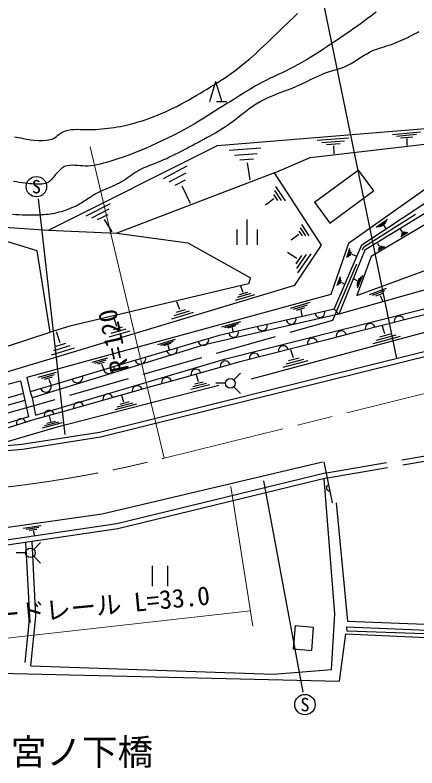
# Model space of a CAD drawing. Units: millimetres, scale not verified. Extents: x 40000 to 680000, y 20000 to 380000.
# Drawn here: x 376826 to 416291, y 244686 to 318646 of the extents above; entities that cross this region are included whole.
import ezdxf
from ezdxf.enums import TextEntityAlignment as Align

# ---------------------------------------------------------------- set-up
doc = ezdxf.new("R2010")
doc.units = ezdxf.units.MM
doc.header["$LTSCALE"] = 1000
doc.linetypes.add('CHAIN', pattern=[18.5, 12, -1.5, 3.5, -1.5])
doc.linetypes.add('DASHED', pattern=[7.5, 6, -1.5])
for name, color, linetype, lineweight in [('M-BGD', 7, 'Continuous', 25), ('M-BGD-EXST', 7, 'Continuous', 25), ('M-BMK', 2, 'CHAIN', 13), ('M-STR-HTXT', 7, 'Continuous', 13), ('M-STR-STRC', 7, 'Continuous', 25)]:
    doc.layers.add(name, color=color, linetype=linetype, lineweight=lineweight)
doc.styles.add('ＭＳ ゴシック', font='')
doc.styles.get('ＭＳ ゴシック').set_extended_font_data('MS Gothic')

msp = doc.modelspace()

# ---------------------------------------------------------------- linework, layer by layer
at = {"layer": 'M-BGD'}
for p, q in [((413877, 306928), (416650, 307174)), ((414281, 306758), (416262, 306934)), ((406498, 306349), (409607, 306570)), ((406956, 306138), (409177, 306295)), ((414685, 306588), (415874, 306693)), ((415285, 306504), (415311, 305821)), ((397841, 305360), (400974, 305589)), ((407415, 305926), (408747, 306021)), ((408090, 305812), (408137, 305003)), ((398367, 304892), (400604, 305055)), ((398892, 304423), (400235, 304521)), ((399615, 304138), (399875, 302467)), ((391399, 302584), (393730, 303827)), ((406235, 300258), (410523, 303422)), ((410508, 303410), (412040, 301366)), ((391975, 302257), (393640, 303145)), ((392551, 301930), (393550, 302462)), ((393212, 301859), (394021, 300177)), ((402406, 301805), (403343, 300402)), ((402194, 301029), (402595, 300428)), ((402300, 301417), (402969, 300415)), ((407751, 298202), (412040, 301366)), ((402234, 300603), (401433, 299978)), ((383812, 298922), (386201, 300132)), ((384373, 298734), (386079, 299598)), ((406235, 300258), (407751, 298202)), ((384933, 298546), (385956, 299064)), ((385591, 298564), (386321, 297361)), ((404953, 298078), (405677, 296966)), ((412293, 297817), (413392, 298598)), ((412511, 297848), (413295, 298406)), ((412729, 297879), (413199, 298214)), ((404700, 297428), (405010, 296951)), ((404826, 297753), (405343, 296959)), ((413005, 297993), (413207, 297724)), ((414879, 297306), (414661, 297599)), ((415230, 297322), (414745, 296997)), ((415068, 297345), (414776, 297150)), ((404702, 297079), (403935, 296525)), ((415393, 297299), (414713, 296844)), ((412630, 295931), (412438, 296217)), ((413132, 295892), (412438, 295514)), ((412975, 295924), (412479, 295653)), ((412818, 295955), (412520, 295793)), ((404489, 294736), (403594, 295334)), ((405403, 295113), (404471, 293761)), ((405858, 295204), (404553, 293311)), ((409405, 294831), (409692, 295730)), ((409571, 294911), (409776, 295553)), ((409738, 294990), (409861, 295376)), ((409883, 295150), (410302, 294987)), ((404948, 295022), (404389, 294211)), ((408466, 292067), (408769, 292973)), ((410771, 292935), (410401, 292027)), ((410937, 293074), (410420, 291803)), ((408597, 292151), (408813, 292799)), ((408728, 292236), (408858, 292624)), ((408851, 292400), (409143, 292250)), ((410431, 292552), (410122, 292695)), ((410604, 292796), (410382, 292252)), ((399213, 291391), (399005, 292010)), ((411626, 291196), (413303, 291825)), ((411941, 291132), (413139, 291581)), ((400329, 291174), (398429, 290619)), ((399995, 291281), (398638, 290884)), ((399662, 291387), (398847, 291149)), ((400029, 282907), (428978, 290701)), ((412256, 291067), (412975, 291337)), ((412666, 291099), (412917, 290585)), ((393016, 289711), (392718, 290487)), ((403868, 289848), (405806, 290438)), ((404168, 289757), (405552, 290178)), ((394310, 289420), (392197, 288761)), ((393919, 289559), (392410, 289088)), ((393528, 289697), (392622, 289415)), ((404467, 289666), (405298, 289919)), ((404898, 289676), (404974, 289091)), ((408169, 289755), (405343, 289107)), ((408169, 289755), (408619, 289260)), ((418820, 289668), (415976, 288939)), ((386830, 288056), (386532, 289009)), ((397120, 288023), (398999, 288546)), ((405343, 289107), (399691, 287812)), ((415976, 288939), (413132, 288211)), ((387720, 287799), (386238, 287360)), ((387334, 287997), (386445, 287734)), ((399691, 287812), (396864, 287164)), ((397416, 287969), (398759, 288342)), ((397712, 287915), (398518, 288139)), ((398134, 287941), (398226, 287512)), ((413132, 288211), (410288, 287482)), ((413131, 287324), (412907, 288091)), ((381240, 286441), (380910, 287523)), ((388105, 287601), (386031, 286987)), ((396864, 287164), (390678, 285321)), ((410288, 287482), (407444, 286754)), ((414655, 287074), (411966, 286349)), ((414203, 287200), (412283, 286682)), ((413752, 287326), (412600, 287016)), ((381792, 286367), (380820, 286081)), ((390860, 286278), (392577, 286794)), ((391144, 286230), (392371, 286599)), ((391428, 286182), (392164, 286403)), ((407444, 286754), (404600, 286025)), ((382638, 285907), (380369, 285242)), ((382215, 286137), (380594, 285662)), ((391822, 286212), (391951, 285806)), ((404600, 286025), (401756, 285297)), ((404154, 284971), (403900, 285752)), ((384392, 284532), (385939, 284981)), ((384668, 284450), (385773, 284771)), ((390678, 285321), (387586, 284400)), ((401756, 285297), (398912, 284568)), ((405157, 284809), (403405, 284351)), ((404730, 284952), (403679, 284677)), ((387586, 284400), (381400, 282557)), ((384944, 284368), (385608, 284560)), ((385313, 284367), (385497, 283880)), ((398912, 284568), (396031, 283759)), ((405583, 284666), (403131, 284025)), ((379097, 283068), (380895, 283569)), ((379409, 282977), (380694, 283335)), ((396031, 283759), (393151, 282950)), ((394856, 282629), (394645, 283314)), ((381400, 282557), (378307, 281636)), ((379721, 282886), (380492, 283101)), ((380143, 282885), (380328, 282343)), ((393151, 282950), (390270, 282141)), ((395303, 282592), (394494, 282392)), ((390270, 282141), (387389, 281332)), ((395969, 282315), (394081, 281849)), ((395636, 282454), (394288, 282120)), ((377643, 281460), (364927, 277907)), ((378307, 281636), (378498, 281033)), ((387389, 281332), (384509, 280523)), ((387519, 280634), (387310, 281233)), ((377790, 280791), (365375, 277274)), ((384509, 280523), (381628, 279714)), ((388752, 280436), (386620, 279872)), ((388385, 280536), (386862, 280132)), ((388017, 280635), (387104, 280393)), ((381628, 279714), (378747, 278905)), ((378747, 278905), (376136, 278112)), ((380345, 278723), (380194, 279233)), ((381453, 278576), (379481, 278054)), ((381126, 278655), (379717, 278281)), ((380798, 278733), (379953, 278509)), ((407994, 270739), (407185, 274755)), ((377628, 268233), (379374, 268503)), ((377916, 268132), (379163, 268326)), ((378205, 268032), (378953, 268148)), ((378605, 267997), (378735, 267534)), ((404320, 258648), (404130, 256376)), ((406143, 258496), (404320, 258648)), ((405954, 256224), (406143, 258496)), ((404130, 256376), (405954, 256224))]:
    msp.add_line(p, q, dxfattribs=at)
at = {"layer": 'M-BGD', "linetype": 'DASHED'}
for p, q in [((407401, 273681), (417341, 275390)), ((407500, 273190), (417425, 274897))]:
    msp.add_line(p, q, dxfattribs=at)
at = {"layer": 'M-BGD'}
for points in [[(371938, 298087), (380107, 297513), (396707, 305827), (417519, 307527), (420029, 308391), (422567, 312656), (428181, 319458)], [(412300, 318941), (411870, 318618), (411438, 318298), (411004, 317981), (410569, 317665), (410131, 317353), (409692, 317043), (409250, 316736), (408807, 316433), (408391, 316152), (407975, 315872), (407557, 315594), (407137, 315318), (406716, 315045), (406292, 314776), (405866, 314512), (405436, 314252), (405004, 313997), (404569, 313748), (404195, 313545), (403816, 313351), (403433, 313164), (403048, 312982), (402662, 312802), (402276, 312623), (401890, 312441), (401507, 312255), (401127, 312063), (400752, 311862), (400439, 311685), (400129, 311503), (399822, 311316), (399516, 311127), (399212, 310935), (398908, 310742), (398605, 310548), (398301, 310356), (397996, 310164), (397690, 309976), (397220, 309687), (396752, 309395), (396285, 309101), (395818, 308807), (395350, 308515), (394880, 308226), (394408, 307942), (393931, 307664), (393450, 307395), (392964, 307136), (392415, 306855), (391864, 306580), (391309, 306311), (390750, 306049), (390189, 305795), (389623, 305548), (389055, 305310), (388483, 305080), (387907, 304860), (387328, 304651), (387028, 304546), (386727, 304445), (386425, 304347), (386121, 304254), (385815, 304165), (385508, 304083), (385200, 304007), (384890, 303939), (384579, 303880), (384266, 303830), (384009, 303806), (383749, 303805), (383487, 303819), (383224, 303841), (382961, 303865), (382700, 303883), (382441, 303889), (382186, 303875), (381936, 303836), (381692, 303763), (381606, 303724), (381526, 303677), (381450, 303622), (381378, 303561), (381308, 303496), (381240, 303427), (381173, 303357), (381107, 303287), (381039, 303219), (380971, 303153), (380871, 303054), (380778, 302947), (380687, 302836), (380598, 302723), (380509, 302611), (380417, 302502), (380320, 302401), (380217, 302309), (380105, 302230), (379983, 302165), (379807, 302101), (379626, 302057), (379440, 302031), (379251, 302019), (379059, 302020), (378866, 302029), (378672, 302044), (378479, 302063), (378287, 302082), (378097, 302099), (377814, 302125), (377531, 302160), (377249, 302203), (376968, 302252), (376688, 302306)], [(376767, 306689), (377159, 306617), (377553, 306541), (377948, 306467), (378343, 306402), (378737, 306352), (379130, 306321), (379521, 306317), (379909, 306345), (380295, 306411), (380456, 306461), (380609, 306534), (380755, 306623), (380896, 306724), (381035, 306831), (381173, 306939), (381314, 307044), (381458, 307138), (381609, 307218), (381768, 307279), (382055, 307348), (382347, 307392), (382642, 307414), (382940, 307421), (383240, 307416), (383540, 307406), (383842, 307395), (384142, 307389), (384442, 307392), (384739, 307410), (385043, 307438), (385348, 307467), (385652, 307498), (385956, 307531), (386260, 307567), (386563, 307608), (386865, 307654), (387166, 307706), (387466, 307765), (387763, 307831), (388152, 307927), (388538, 308032), (388923, 308144), (389305, 308264), (389685, 308390), (390063, 308524), (390439, 308664), (390812, 308810), (391182, 308962), (391550, 309120), (391943, 309297), (392331, 309483), (392716, 309677), (393097, 309877), (393475, 310084), (393851, 310295), (394225, 310511), (394597, 310729), (394968, 310949), (395337, 311171), (395685, 311380), (396031, 311590), (396377, 311803), (396721, 312018), (397062, 312237), (397401, 312460), (397736, 312688), (398068, 312921), (398395, 313160), (398717, 313406), (399297, 313874), (399865, 314356), (400422, 314851), (400972, 315355), (401514, 315867), (402053, 316384), (402590, 316903), (403126, 317423), (403664, 317940), (404206, 318452), (404560, 318784)], [(376578, 299090), (376902, 299065), (377226, 299046), (377550, 299032), (377875, 299022), (378199, 299017), (378523, 299017), (378746, 299019), (378970, 299023), (379193, 299030), (379417, 299039), (379640, 299052), (379862, 299070), (380084, 299093), (380306, 299121), (380526, 299156), (380744, 299198), (380958, 299245), (381170, 299299), (381381, 299357), (381591, 299422), (381799, 299491), (382005, 299565), (382210, 299644), (382413, 299727), (382614, 299814), (382813, 299906), (382934, 299966), (383052, 300030), (383169, 300098), (383284, 300170), (383398, 300243), (383511, 300317), (383624, 300392), (383737, 300467), (383850, 300541), (383965, 300614), (384045, 300664), (384125, 300715), (384205, 300766), (384284, 300818), (384364, 300870), (384444, 300921), (384524, 300971), (384605, 301020), (384687, 301068), (384770, 301113), (384997, 301229), (385227, 301337), (385460, 301440), (385695, 301540), (385931, 301637), (386167, 301735), (386401, 301835), (386633, 301940), (386863, 302050), (387088, 302168), (387283, 302281), (387474, 302402), (387661, 302528), (387846, 302658), (388030, 302789), (388215, 302920), (388400, 303049), (388588, 303174), (388780, 303293), (388976, 303404), (389242, 303539), (389513, 303664), (389787, 303783), (390063, 303895), (390342, 304004), (390621, 304112), (390899, 304221), (391177, 304332), (391452, 304447), (391725, 304570), (392005, 304703), (392284, 304838), (392562, 304976), (392840, 305116), (393116, 305258), (393391, 305401), (393666, 305546), (393940, 305692), (394214, 305839), (394487, 305986), (394775, 306140), (395063, 306295), (395351, 306450), (395639, 306607), (395925, 306764), (396211, 306924), (396494, 307087), (396776, 307253), (397056, 307422), (397333, 307596), (397696, 307839), (398052, 308095), (398402, 308359), (398748, 308629), (399093, 308900), (399440, 309169), (399790, 309432), (400146, 309686), (400511, 309926), (400886, 310150), (401221, 310328), (401563, 310492), (401909, 310645), (402261, 310789), (402614, 310928), (402970, 311063), (403326, 311197), (403681, 311333), (404035, 311474), (404384, 311621), (404680, 311753), (404973, 311888), (405266, 312025), (405558, 312163), (405850, 312301), (406143, 312438), (406436, 312573), (406731, 312705), (407028, 312832), (407327, 312954), (407522, 313027), (407719, 313094), (407918, 313156), (408118, 313216), (408318, 313275), (408517, 313336), (408716, 313398), (408913, 313466), (409107, 313539), (409298, 313620), (409568, 313751), (409831, 313895), (410089, 314047), (410344, 314206), (410597, 314369), (410850, 314531), (411105, 314690), (411363, 314844), (411625, 314988), (411894, 315120), (412124, 315218), (412357, 315307), (412593, 315389), (412830, 315466), (413070, 315539), (413309, 315612), (413548, 315687), (413786, 315764), (414022, 315848), (414254, 315939), (414483, 316035), (414710, 316135), (414937, 316238), (415162, 316343), (415385, 316451), (415608, 316561), (415830, 316673), (416051, 316788), (416270, 316904), (416489, 317021)], [(432053, 316265), (425486, 309406), (423777, 304801), (421014, 301586), (411178, 295553), (408619, 289260), (395443, 286251), (378498, 281033), (378844, 279325), (397405, 284842), (427510, 292438), (440305, 297286), (461255, 305320), (466612, 306508)], [(408169, 289755), (410893, 296079), (420743, 302597), (423029, 305150), (424586, 310039), (430666, 316289)], [(434250, 316284), (421107, 300423), (411784, 294912), (410390, 291111), (434290, 299888), (444326, 307045)], [(474443, 314266), (468790, 310739), (459282, 308020), (426179, 294203), (408619, 289260)], [(402295, 303154), (405803, 304640), (418466, 306120), (421655, 305277), (419286, 303068), (409584, 296190), (407830, 291180), (377995, 283049), (378307, 281636)], [(351444, 275073), (366769, 280804), (404292, 292114), (406911, 296055), (402295, 303154), (386815, 297224)], [(380107, 297513), (386815, 297224), (393800, 296262), (399946, 292833), (399740, 292245), (382203, 288096), (380265, 287506)], [(365649, 275436), (377486, 276490), (385129, 277687), (421622, 286757), (434437, 293479)], [(365693, 274938), (377547, 275994), (385228, 277197), (421801, 286287), (434670, 293036)], [(353785, 274955), (368169, 280344), (377365, 282721), (378143, 279189), (370552, 276879)], [(373912, 276129), (381100, 278219), (396845, 282282)], [(375237, 253987), (408676, 253203), (409313, 257846), (428031, 257015), (436237, 256215), (435282, 276650)], [(408359, 270732), (409464, 259104), (428144, 258398), (435307, 257521), (434503, 275977), (433717, 276539)], [(434461, 276592), (434990, 276327), (435912, 256640), (427476, 257498), (409431, 258109), (409422, 258551), (426790, 257836)], [(346890, 266561), (373570, 267975), (385390, 269643), (407006, 274765)], [(407401, 273681), (386827, 268664), (374198, 266793), (353862, 266598)], [(407500, 273190), (386924, 268173), (374237, 266293), (353866, 266098)], [(378380, 254726), (402218, 253887), (407897, 254349), (408244, 259817), (407165, 273109)], [(377810, 255053), (378268, 259564), (377893, 266835)], [(378380, 254726), (378870, 259549), (378490, 266923)]]:
    msp.add_lwpolyline(points, dxfattribs=at)
at = {"layer": 'M-BGD', "linetype": 'DASHED'}
msp.add_lwpolyline([(374984, 279233), (408032, 288682), (411081, 295874), (420576, 301901), (423392, 305067), (423741, 306323), (426022, 305555), (428559, 303181), (464679, 311886), (470544, 310280)], dxfattribs=at)
at = {"layer": 'M-BGD'}
msp.add_lwpolyline([(365960, 293183), (367669, 283360), (380265, 287506), (378986, 295489), (375686, 296508), (370624, 295541)], close=True, dxfattribs=at)
for centre, radius, start, end in [((406760, 289415), 484, 190.95932, 14.86062), ((403934, 288767), 484, 190.95831, 14.86048), ((414551, 288585), 489, 13.13021, 195.60513), ((401107, 288119), 484, 190.95958, 14.86037), ((411707, 287857), 489, 13.12838, 195.60611), ((398281, 287472), 484, 190.9599, 14.85978), ((408863, 287128), 489, 13.12993, 195.6057), ((395307, 286741), 539, 200.76689, 12.40907), ((406019, 286400), 489, 13.13021, 195.60513), ((392214, 285819), 539, 200.7681, 12.40888), ((403175, 285671), 489, 13.12894, 195.60526), ((389121, 284898), 539, 200.76758, 12.40971), ((400331, 284943), 489, 13.12993, 195.6057), ((386028, 283977), 539, 200.7681, 12.40888), ((397471, 284165), 499, 15.534, 195.83772), ((394591, 283356), 499, 15.534, 195.83772), ((382935, 283055), 539, 200.76798, 12.40798), ((391710, 282547), 499, 15.53455, 195.83748), ((379842, 282134), 539, 200.76689, 12.40907), ((388829, 281738), 499, 15.5351, 195.83662), ((385949, 280929), 499, 15.5351, 195.83662), ((383068, 280120), 499, 15.5351, 195.83662), ((380187, 279311), 499, 15.53384, 195.83677), ((377429, 278550), 457, 11.48144, 202.32721), ((407698, 272209), 300, 101.38641, 281.38641)]:
    msp.add_arc(centre, radius, start, end, dxfattribs=at)
at = {"layer": 'M-BGD-EXST'}
for p, q in [((396518, 312114), (395918, 310114)), ((396518, 312114), (397118, 310114)), ((397618, 310114), (396618, 310114)), ((379091, 300586), (381701, 277428)), ((399589, 298571), (399589, 296071)), ((398589, 297571), (398589, 296071)), ((400589, 297571), (400589, 296071)), ((398305, 282805), (398972, 283472)), ((397500, 282472), (396557, 282472)), ((398305, 282138), (398972, 281472)), ((401210, 272886), (405073, 252133)), ((378667, 266151), (379334, 266818)), ((377863, 265818), (376920, 265818)), ((378667, 265484), (379334, 264818)), ((390282, 264532), (390282, 262532)), ((391782, 264532), (391782, 262532))]:
    msp.add_line(p, q, dxfattribs=at)
for centre, radius in [((378918, 301789), 1000), ((397972, 282472), 471), ((378334, 265818), 471), ((405294, 250910), 1000)]:
    msp.add_circle(centre, radius, dxfattribs=at)
at = {"layer": 'M-BMK'}
msp.add_line((391462, 275105), (421689, 282620), dxfattribs=at)
msp.add_arc((361796, 393765), 122312, 275.28916, 284.03658, dxfattribs=at)
at = {"layer": 'M-STR-HTXT'}
for p, q in [((384203, 305690), (391462, 275105)), ((398030, 272319), (400174, 258622)), ((399939, 260123), (366650, 256385))]:
    msp.add_line(p, q, dxfattribs=at)
at = {"layer": 'M-STR-STRC'}
msp.add_line((414308, 284916), (406431, 323252), dxfattribs=at)

# ---------------------------------------------------------------- texts
at = {"layer": 'M-BGD-EXST', "style": 'ＭＳ ゴシック'}
for p in [(378918, 301789), (405294, 250910)]:
    msp.add_text('S', height=1320, dxfattribs=at).set_placement(p, align=Align.MIDDLE_CENTER)
at = {"layer": 'M-STR-HTXT', "style": 'ＭＳ ゴシック'}
for s, rotation, p in [('R=120', 102.095, (388561, 283916)), ('ガードレール L=33.0', 5.443, (372466, 257945))]:
    msp.add_text(s, height=1833, rotation=rotation, dxfattribs=at).set_placement(p, align=Align.BOTTOM_LEFT)
msp.add_text('橋名\u3000\u3000\u3000宮ノ下橋', height=2566, dxfattribs=at).set_placement((358895, 247539), align=Align.TOP_LEFT)

doc.saveas('drawing.dxf')
